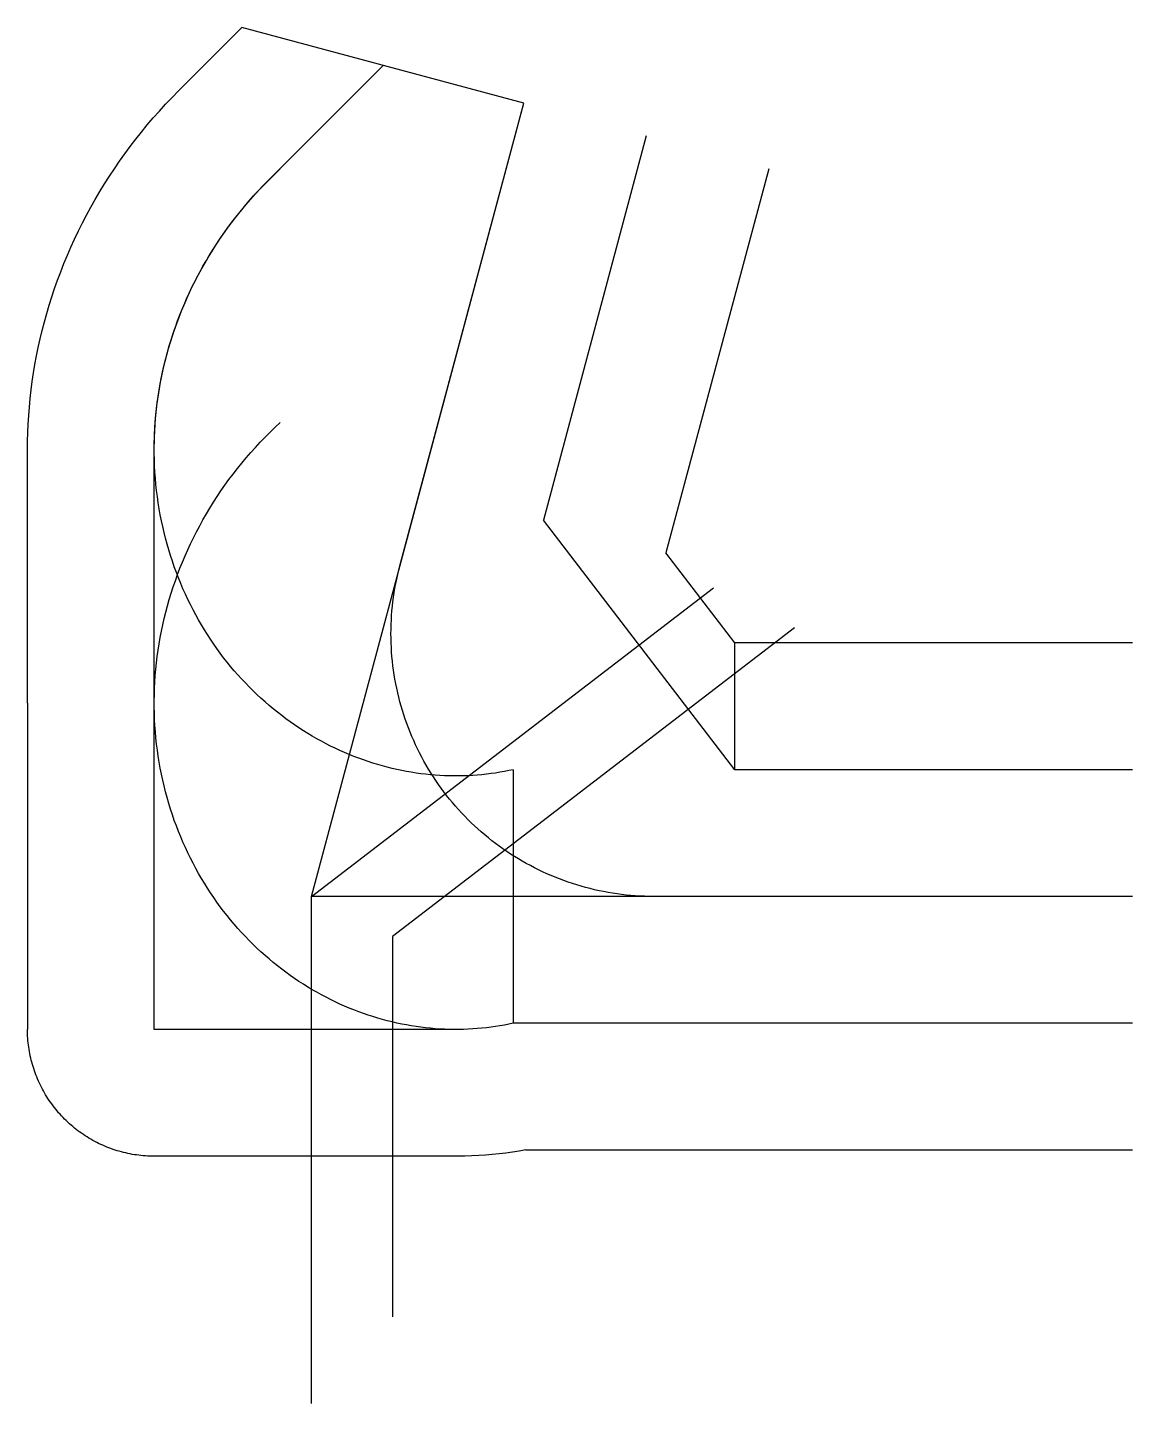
# Model space of a CAD drawing. Header units: metres. Extents: x -5185 to 15000, y -9260 to 15869.
import ezdxf

# ---------------------------------------------------------------- set-up
doc = ezdxf.new("R2010")
doc.units = ezdxf.units.M

msp = doc.modelspace()

# ---------------------------------------------------------------- linework, layer by layer
at = {"color": 1}
for p, q in [((-2427, 14710), (-1268, 15869)), ((3882, 14489), (-1268, 15869)), ((-790, 13073), (1314, 15177)), ((0, 0), (3882, 14489)), ((6118, 13890), (4238, 6872)), ((8355, 13291), (6474, 6273)), ((-5185, 3531), (-5185, 8161)), ((-2870, 3531), (-2870, 8161)), ((7735, 2315), (4238, 6872)), ((7735, 4630), (6474, 6273)), ((15000, 4630), (7735, 4630)), ((7735, 2315), (7735, 4630)), ((-5185, 3531), (-5185, -2430)), ((-5185, 3531), (-5185, 3531)), ((-2870, -2430), (-2870, 3531)), ((-2870, 3531), (-2870, 3531)), ((3688, 2315), (3688, -2315)), ((15000, 2315), (7735, 2315)), ((15000, 0), (0, 0)), ((2641, -2430), (-2870, -2430)), ((15000, -2315), (3688, -2315)), ((2641, -4745), (-2870, -4745)), ((3918, -4630), (15000, -4630))]:
    msp.add_line(p, q, dxfattribs=at)
for points in [[(-5185, 8161), (-5183, 8316), (-5179, 8471), (-5173, 8626), (-5163, 8782), (-5151, 8938), (-5136, 9094), (-5118, 9250), (-5097, 9406), (-5074, 9561), (-5048, 9717), (-5019, 9873), (-4988, 10028), (-4953, 10183), (-4916, 10338), (-4876, 10492), (-4833, 10646), (-4788, 10800), (-4740, 10953), (-4689, 11105), (-4635, 11257), (-4578, 11408), (-4519, 11559), (-4457, 11709), (-4392, 11857), (-4325, 12005), (-4255, 12153), (-4182, 12299), (-4106, 12444), (-4028, 12588), (-3947, 12731), (-3864, 12873), (-3778, 13013), (-3689, 13153), (-3597, 13291), (-3503, 13427), (-3407, 13563), (-3308, 13697), (-3206, 13829), (-3102, 13960), (-2996, 14089), (-2887, 14217), (-2775, 14342), (-2662, 14467), (-2545, 14589), (-2427, 14710), (-2427, 14710)], [(15000, 0), (6253, 0), (6169, 1), (6086, 3), (6002, 7), (5918, 12), (5835, 18), (5752, 26), (5668, 36), (5585, 47), (5503, 59), (5420, 73), (5338, 88), (5256, 105), (5174, 123), (5092, 143), (5011, 163), (4931, 186), (4850, 210), (4770, 235), (4691, 261), (4612, 289), (4534, 319), (4456, 349), (4378, 381), (4302, 415), (4225, 450), (4150, 486), (4075, 523), (4001, 562), (3927, 602), (3854, 643), (3782, 685), (3710, 729), (3640, 774), (3570, 820), (3501, 868), (3433, 916), (3365, 966), (3299, 1017), (3234, 1069), (3169, 1123), (3105, 1177), (3043, 1232), (2981, 1289), (2920, 1347), (2860, 1405), (2802, 1465), (2744, 1526), (2687, 1588), (2632, 1650), (2577, 1714), (2524, 1779), (2472, 1844), (2421, 1911), (2371, 1978), (2323, 2046), (2275, 2115), (2229, 2185), (2184, 2256), (2140, 2327), (2098, 2399), (2057, 2472), (2017, 2546), (1978, 2620), (1941, 2695), (1904, 2770), (1870, 2847), (1836, 2923), (1804, 3001), (1774, 3079), (1744, 3157), (1716, 3236), (1690, 3315), (1665, 3395), (1641, 3476), (1618, 3556), (1597, 3637), (1578, 3719), (1560, 3801), (1543, 3883), (1528, 3965), (1514, 4048), (1502, 4130), (1491, 4213), (1481, 4297), (1473, 4380), (1467, 4463), (1462, 4547), (1458, 4631), (1456, 4714), (1455, 4798), (1456, 4882), (1458, 4966), (1462, 5049), (1467, 5133), (1473, 5216), (1481, 5300), (1491, 5383), (1502, 5466), (1514, 5549), (1528, 5631), (1543, 5714), (1560, 5796), (1578, 5878), (1597, 5959), (1618, 6040), (1618, 6040), (3882, 14489)], [(3688, 2315), (3608, 2298), (3528, 2282), (3446, 2268), (3365, 2254), (3282, 2243), (3199, 2232), (3116, 2223), (3032, 2216), (2948, 2210), (2863, 2205), (2778, 2202), (2693, 2201), (2607, 2200), (2521, 2202), (2435, 2205), (2348, 2209), (2262, 2215), (2175, 2222), (2088, 2231), (2000, 2242), (1913, 2254), (1825, 2268), (1738, 2283), (1650, 2300), (1562, 2318), (1475, 2338), (1387, 2360), (1300, 2383), (1213, 2408), (1125, 2435), (1038, 2463), (951, 2492), (865, 2524), (779, 2557), (692, 2591), (607, 2627), (521, 2665), (436, 2705), (352, 2746), (268, 2788), (184, 2833), (101, 2879), (18, 2926), (-64, 2975), (-145, 3026), (-226, 3078), (-306, 3132), (-386, 3187), (-464, 3244), (-542, 3303), (-620, 3363), (-696, 3425), (-771, 3488), (-846, 3552), (-920, 3619), (-993, 3686), (-1065, 3755), (-1136, 3826), (-1205, 3898), (-1274, 3972), (-1342, 4047), (-1409, 4123), (-1474, 4201), (-1538, 4280), (-1602, 4360), (-1663, 4442), (-1724, 4525), (-1784, 4610), (-1842, 4696), (-1898, 4783), (-1954, 4871), (-2008, 4960), (-2060, 5051), (-2112, 5143), (-2161, 5236), (-2209, 5330), (-2256, 5425), (-2301, 5522), (-2345, 5619), (-2387, 5718), (-2427, 5817), (-2466, 5918), (-2503, 6019), (-2539, 6122), (-2573, 6225), (-2605, 6329), (-2635, 6434), (-2664, 6540), (-2690, 6647), (-2715, 6754), (-2739, 6862), (-2760, 6971), (-2779, 7081), (-2797, 7191), (-2813, 7301), (-2827, 7413), (-2839, 7525), (-2849, 7637), (-2857, 7750), (-2863, 7863), (-2867, 7977), (-2869, 8091), (-2870, 8205), (-2868, 8320), (-2864, 8435), (-2858, 8550), (-2850, 8666), (-2840, 8781), (-2828, 8897), (-2814, 9013), (-2798, 9129), (-2780, 9245), (-2760, 9361), (-2738, 9476), (-2713, 9592), (-2687, 9708), (-2658, 9823), (-2628, 9938), (-2595, 10053), (-2560, 10168), (-2523, 10282), (-2484, 10396), (-2443, 10510), (-2400, 10623), (-2355, 10736), (-2307, 10848), (-2258, 10960), (-2206, 11071), (-2153, 11181), (-2097, 11291), (-2039, 11400), (-1980, 11508), (-1918, 11615), (-1854, 11722), (-1788, 11828), (-1720, 11933), (-1651, 12037), (-1579, 12140), (-1505, 12242), (-1429, 12343), (-1351, 12443), (-1272, 12541), (-1190, 12639), (-1107, 12735), (-1021, 12831), (-934, 12924), (-845, 13017), (-754, 13108), (-661, 13198), (-567, 13287), (-567, 13287)], [(-2870, 8161), (-2869, 8275), (-2866, 8390), (-2861, 8505), (-2854, 8621), (-2845, 8736), (-2833, 8852), (-2820, 8968), (-2805, 9083), (-2788, 9199), (-2768, 9315), (-2747, 9431), (-2723, 9547), (-2698, 9662), (-2670, 9778), (-2640, 9893), (-2608, 10008), (-2574, 10123), (-2538, 10237), (-2500, 10352), (-2460, 10465), (-2417, 10579), (-2373, 10692), (-2326, 10804), (-2278, 10916), (-2227, 11027), (-2174, 11138), (-2119, 11248), (-2062, 11357), (-2003, 11466), (-1942, 11573), (-1879, 11680), (-1814, 11787), (-1747, 11892), (-1678, 11996), (-1607, 12100), (-1534, 12202), (-1459, 12303), (-1382, 12404), (-1303, 12503), (-1222, 12601), (-1140, 12698), (-1055, 12793), (-969, 12888), (-880, 12981), (-790, 13073), (-790, 13073)], [(3688, -2315), (3608, -2332), (3528, -2348), (3446, -2362), (3365, -2376), (3282, -2387), (3199, -2398), (3116, -2407), (3032, -2414), (2948, -2420), (2863, -2425), (2778, -2428), (2693, -2429), (2607, -2430), (2521, -2428), (2435, -2425), (2348, -2421), (2262, -2415), (2175, -2408), (2088, -2399), (2000, -2388), (1913, -2376), (1825, -2362), (1738, -2347), (1650, -2330), (1562, -2312), (1475, -2292), (1387, -2270), (1300, -2247), (1213, -2222), (1125, -2195), (1038, -2167), (951, -2138), (865, -2106), (779, -2073), (692, -2039), (607, -2003), (521, -1965), (436, -1925), (352, -1884), (268, -1842), (184, -1797), (101, -1751), (18, -1704), (-64, -1655), (-145, -1604), (-226, -1552), (-306, -1498), (-386, -1443), (-464, -1386), (-542, -1327), (-620, -1267), (-696, -1205), (-771, -1142), (-846, -1078), (-920, -1011), (-993, -944), (-1065, -875), (-1136, -804), (-1205, -732), (-1274, -658), (-1342, -583), (-1409, -507), (-1474, -429), (-1538, -350), (-1602, -270), (-1663, -188), (-1724, -105), (-1784, -20), (-1842, 66), (-1898, 153), (-1954, 241), (-2008, 330), (-2060, 421), (-2112, 513), (-2161, 606), (-2209, 700), (-2256, 795), (-2301, 892), (-2345, 989), (-2387, 1088), (-2427, 1187), (-2466, 1288), (-2503, 1389), (-2539, 1492), (-2573, 1595), (-2605, 1699), (-2635, 1804), (-2664, 1910), (-2690, 2017), (-2715, 2124), (-2739, 2232), (-2760, 2341), (-2779, 2451), (-2797, 2561), (-2813, 2671), (-2827, 2783), (-2839, 2895), (-2849, 3007), (-2857, 3120), (-2863, 3233), (-2867, 3347), (-2869, 3461), (-2870, 3575), (-2868, 3690), (-2864, 3805), (-2858, 3920), (-2850, 4036), (-2840, 4151), (-2828, 4267), (-2814, 4383), (-2798, 4499), (-2780, 4615), (-2760, 4731), (-2738, 4846), (-2713, 4962), (-2687, 5078), (-2658, 5193), (-2628, 5308), (-2595, 5423), (-2560, 5538), (-2523, 5652), (-2484, 5766), (-2443, 5880), (-2400, 5993), (-2355, 6106), (-2307, 6218), (-2258, 6330), (-2206, 6441), (-2153, 6551), (-2097, 6661), (-2039, 6770), (-1980, 6878), (-1918, 6985), (-1854, 7092), (-1788, 7198), (-1720, 7303), (-1651, 7407), (-1579, 7510), (-1505, 7612), (-1429, 7713), (-1351, 7813), (-1272, 7911), (-1190, 8009), (-1107, 8105), (-1021, 8201), (-934, 8294), (-845, 8387), (-754, 8478), (-661, 8568), (-567, 8657), (-567, 8657)], [(0, -9260), (0, 0), (7346, 5637)], [(8828, 4906), (1482, -731), (1482, -7676)], [(-2870, -4745), (-2910, -4744), (-2951, -4743), (-2991, -4742), (-3031, -4739), (-3072, -4736), (-3112, -4732), (-3152, -4728), (-3192, -4722), (-3232, -4716), (-3272, -4710), (-3311, -4702), (-3351, -4694), (-3391, -4685), (-3430, -4676), (-3469, -4666), (-3508, -4655), (-3547, -4644), (-3585, -4631), (-3623, -4619), (-3662, -4605), (-3699, -4591), (-3737, -4576), (-3774, -4561), (-3811, -4545), (-3848, -4528), (-3885, -4510), (-3921, -4492), (-3957, -4474), (-3992, -4455), (-4027, -4435), (-4062, -4414), (-4097, -4393), (-4131, -4371), (-4164, -4349), (-4198, -4326), (-4230, -4303), (-4263, -4279), (-4295, -4254), (-4327, -4229), (-4358, -4203), (-4389, -4177), (-4419, -4150), (-4449, -4123), (-4478, -4095), (-4507, -4067), (-4535, -4038), (-4563, -4009), (-4590, -3979), (-4617, -3949), (-4643, -3918), (-4669, -3887), (-4694, -3855), (-4719, -3823), (-4743, -3790), (-4766, -3758), (-4789, -3724), (-4811, -3691), (-4833, -3657), (-4854, -3622), (-4875, -3587), (-4894, -3552), (-4914, -3517), (-4932, -3481), (-4950, -3445), (-4968, -3408), (-4985, -3371), (-5001, -3334), (-5016, -3297), (-5031, -3259), (-5045, -3222), (-5059, -3183), (-5071, -3145), (-5084, -3107), (-5095, -3068), (-5106, -3029), (-5116, -2990), (-5125, -2951), (-5134, -2911), (-5142, -2871), (-5150, -2832), (-5156, -2792), (-5162, -2752), (-5167, -2712), (-5172, -2672), (-5176, -2632), (-5179, -2591), (-5182, -2551), (-5183, -2511), (-5184, -2470), (-5185, -2430)], [(3688, -2315), (3608, -2332), (3528, -2348), (3446, -2362), (3365, -2376), (3282, -2387), (3199, -2398), (3116, -2407), (3032, -2414), (2948, -2420), (2863, -2425), (2778, -2428), (2693, -2429), (2641, -2430)], [(3918, -4630), (3797, -4651), (3675, -4670), (3553, -4687), (3430, -4701), (3306, -4714), (3182, -4724), (3057, -4733), (2932, -4739), (2806, -4743), (2681, -4745), (2641, -4745)]]:
    msp.add_lwpolyline(points, dxfattribs=at)

doc.saveas('drawing.dxf')
